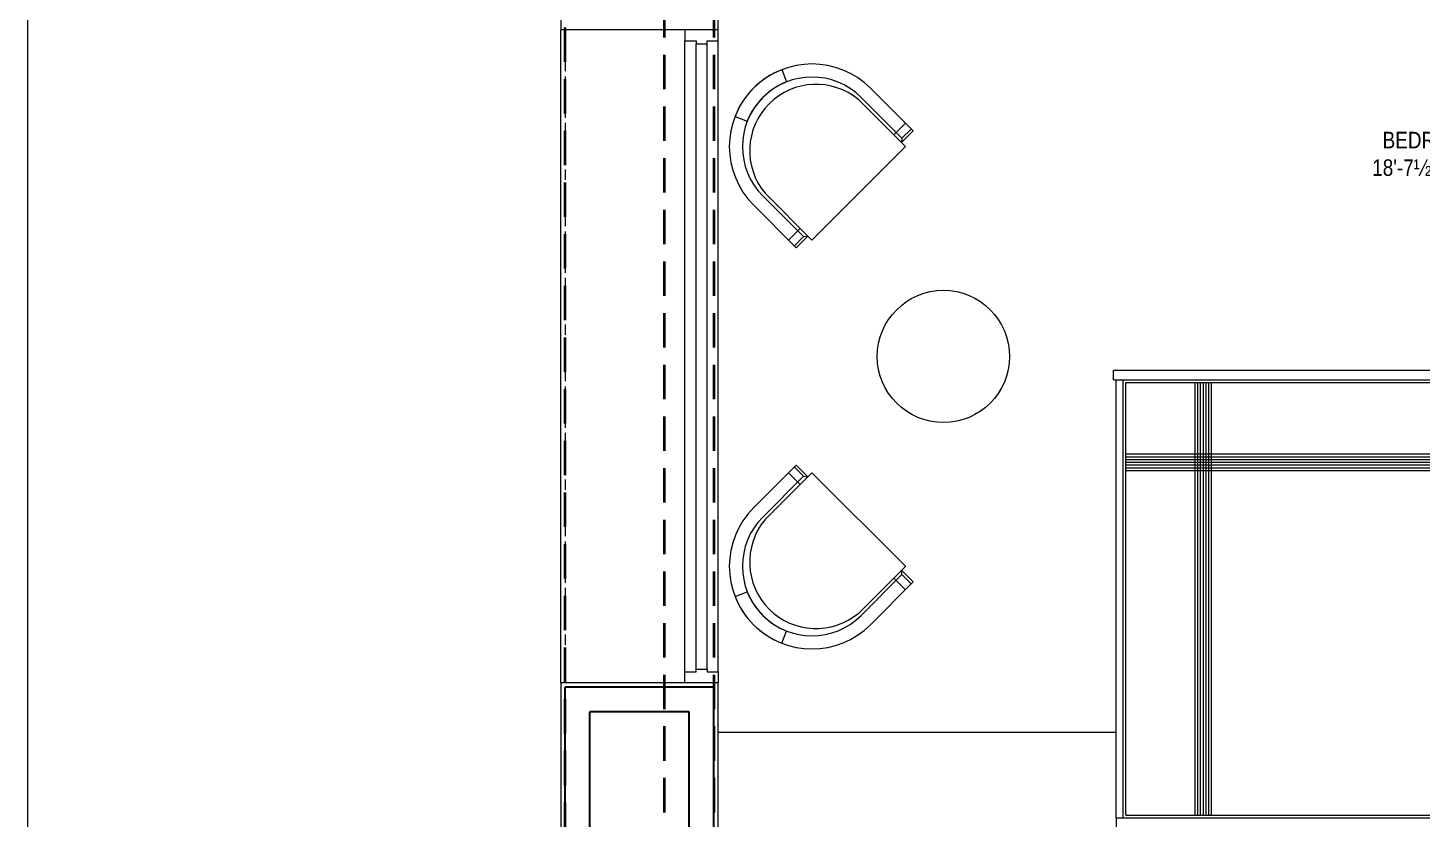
# Model space of a CAD drawing. Header units: inches. Extents: x -189347 to -188565, y -48525 to -47011.
# Drawn here: x -189346.7 to -189093.7, y -47805.8 to -47662.2 of the extents above; entities that cross this region are included whole.
import ezdxf

# ---------------------------------------------------------------- set-up
doc = ezdxf.new("R2010")
doc.units = ezdxf.units.IN
doc.header["$LTSCALE"] = 25
doc.header["$MEASUREMENT"] = 0
doc.linetypes.add('DASHED2', pattern=[0.375, 0.25, -0.125])
for name, color, linetype, lineweight in [('elevation', 6, 'Continuous', 9), ('FURNITURE', 251, 'Continuous', 0), ('hidden', 7, 'DASHED2', 5), ('PLASTER LINE', 1, 'Continuous', 5), ('PP--BEAM', 104, 'DASHED2', 40), ('PP-OUTER', 180, 'Continuous', 18), ('PP-WALL', 7, 'Continuous', 30), ('TEXT', 7, 'Continuous', 13), ('WIN', 22, 'Continuous', 0)]:
    doc.layers.add(name, color=color, linetype=linetype, lineweight=lineweight)
doc.styles.add('RAJ', font='Arial Narrow.ttf')

msp = doc.modelspace()

# ---------------------------------------------------------------- linework, layer by layer
at = {"layer": 'elevation'}
msp.add_line((-189249.9491, -47781.1175), (-189249.9491, -47662.6175), dxfattribs=at)
at = {"layer": 'FURNITURE', "ltscale": 0.1}
for p, q in [((-189209.8974, -47669.8183, 3021.3814), (-189209.0237, -47672.0423, 3021.3814)), ((-189218.3659, -47678.3143, 3021.3814), (-189216.1581, -47679.1804, 3021.3814)), ((-189218.3659, -47765.4206, 3021.3814), (-189216.1581, -47764.5545, 3021.3814)), ((-189209.8974, -47773.9166, 3021.3814), (-189209.0237, -47771.6926, 3021.3814))]:
    msp.add_line(p, q, dxfattribs=at)
at = {"layer": 'FURNITURE', "ltscale": 10}
for p, q in [((-189193.8161, -47673.1762, 3021.3814), (-189186.0406, -47680.9517, 3021.3814)), ((-189195.9336, -47675.2938, 3021.3814), (-189187.4513, -47683.776, 3021.3814)), ((-189195.4948, -47674.855, 3021.3814), (-189188.0729, -47682.277, 3021.3814)), ((-189187.4527, -47679.5396, 3021.3814), (-189189.5702, -47681.6571, 3021.3814)), ((-189186.0406, -47680.9517, 3021.3814), (-189188.1582, -47683.0692, 3021.3814)), ((-189186.3941, -47680.5982, 3021.3814), (-189188.0729, -47682.277, 3021.3814)), ((-189186.0406, -47680.9517, 3021.3814), (-189186.0406, -47680.9517, 3021.3814)), ((-189188.0729, -47682.277, 3021.3814), (-189188.1582, -47683.0692, 3021.3814)), ((-189187.4544, -47683.7791, 3021.3814), (-189204.4189, -47700.7436, 3021.3814)), ((-189187.4513, -47683.776, 3021.3814), (-189187.4544, -47683.7791, 3021.3814)), ((-189205.921, -47700.1251, 3021.3814), (-189213.3429, -47692.7031, 3021.3814)), ((-189212.9042, -47692.2644, 3021.3814), (-189204.4219, -47700.7467, 3021.3814)), ((-189207.2463, -47702.1573, 3021.3814), (-189215.0217, -47694.3819, 3021.3814)), ((-189206.5408, -47698.6278, 3021.3814), (-189208.6584, -47700.7453, 3021.3814)), ((-189207.5997, -47701.8039, 3021.3814), (-189205.921, -47700.1251, 3021.3814)), ((-189207.2463, -47702.1573, 3021.3814), (-189205.1288, -47700.0398, 3021.3814)), ((-189205.921, -47700.1251, 3021.3814), (-189205.1288, -47700.0398, 3021.3814)), ((-189204.4189, -47700.7436, 3021.3814), (-189204.4219, -47700.7467, 3021.3814)), ((-189207.2463, -47741.5776, 3021.3814), (-189215.0217, -47749.353, 3021.3814)), ((-189207.2463, -47741.5776, 3021.3814), (-189205.1288, -47743.6951, 3021.3814)), ((-189205.921, -47743.6098, 3021.3814), (-189213.3429, -47751.0318, 3021.3814)), ((-189212.9042, -47751.4705, 3021.3814), (-189204.4219, -47742.9882, 3021.3814)), ((-189206.5408, -47745.1071, 3021.3814), (-189208.6584, -47742.9896, 3021.3814)), ((-189207.5997, -47741.931, 3021.3814), (-189205.921, -47743.6098, 3021.3814)), ((-189205.921, -47743.6098, 3021.3814), (-189205.1288, -47743.6951, 3021.3814)), ((-189204.4189, -47742.9913, 3021.3814), (-189204.4219, -47742.9882, 3021.3814)), ((-189187.4544, -47759.9558, 3021.3814), (-189204.4189, -47742.9913, 3021.3814)), ((-189195.9336, -47768.4411, 3021.3814), (-189187.4513, -47759.9589, 3021.3814)), ((-189195.4948, -47768.8799, 3021.3814), (-189188.0729, -47761.4579, 3021.3814)), ((-189186.0406, -47762.7832, 3021.3814), (-189188.1582, -47760.6657, 3021.3814)), ((-189188.0729, -47761.4579, 3021.3814), (-189188.1582, -47760.6657, 3021.3814)), ((-189186.3941, -47763.1367, 3021.3814), (-189188.0729, -47761.4579, 3021.3814)), ((-189187.4513, -47759.9589, 3021.3814), (-189187.4544, -47759.9558, 3021.3814)), ((-189193.8161, -47770.5587, 3021.3814), (-189186.0406, -47762.7832, 3021.3814)), ((-189187.4527, -47764.1953, 3021.3814), (-189189.5702, -47762.0778, 3021.3814)), ((-189186.0406, -47762.7832, 3021.3814), (-189186.0406, -47762.7832, 3021.3814))]:
    msp.add_line(p, q, dxfattribs=at)
at = {"layer": 'FURNITURE'}
for p, q in [((-189149.6991, -47724.3675), (-189071.1991, -47724.3675)), ((-189149.6991, -47726.1175), (-189149.6991, -47724.3675)), ((-189149.6991, -47726.1175), (-189071.1991, -47726.1175)), ((-189149.1991, -47805.6175), (-189149.1991, -47726.1175)), ((-189147.9491, -47805.6175), (-189147.9491, -47726.1175)), ((-189147.4491, -47805.1175), (-189147.4491, -47726.6175)), ((-189147.4491, -47726.6175), (-189073.4491, -47726.6175)), ((-189134.9491, -47726.6175), (-189134.9491, -47805.1175)), ((-189134.4491, -47726.6175), (-189134.4491, -47805.1175)), ((-189133.9491, -47726.6175), (-189133.9491, -47805.1175)), ((-189133.4491, -47726.6175), (-189133.4491, -47805.1175)), ((-189132.9491, -47726.6175), (-189132.9491, -47805.1175)), ((-189132.4491, -47726.6175), (-189132.4491, -47805.1175)), ((-189131.9491, -47726.6175), (-189131.9491, -47805.1175)), ((-189073.4491, -47739.6175), (-189147.4491, -47739.6175)), ((-189073.4491, -47740.1175), (-189147.4491, -47740.1175)), ((-189073.4491, -47740.6175), (-189147.4491, -47740.6175)), ((-189073.4491, -47741.1175), (-189147.4491, -47741.1175)), ((-189073.4491, -47741.6175), (-189147.4491, -47741.6175)), ((-189073.4491, -47742.1175), (-189147.4491, -47742.1175)), ((-189073.4491, -47742.6175), (-189147.4491, -47742.6175)), ((-189149.1991, -47790.1175), (-189221.4491, -47790.1175)), ((-189149.1991, -47805.6175), (-189071.6991, -47805.6175)), ((-189149.1991, -47805.6175), (-189149.1991, -47808.1175)), ((-189147.4491, -47805.1175), (-189073.4491, -47805.1175))]:
    msp.add_line(p, q, dxfattribs=at)
at = {"layer": 'FURNITURE', "ltscale": 10}
msp.add_circle((-189180.5522, -47721.8675), 12, dxfattribs=at)
for centre, radius, start, end in [((-189204.4071, -47683.7908, 3021.3814), 14.9947, 45.063546, 224.936454), ((-189204.4091, -47683.7889, 3021.3814), 12.6205, 45.063117, 224.936883), ((-189203.6658, -47684.5322, 3021.3814), 12.0472, 50.071772, 219.928228), ((-189204.4071, -47759.9441, 3021.3814), 14.9947, 135.063546, 314.936454), ((-189204.4091, -47759.946, 3021.3814), 12.6205, 135.063117, 314.936883), ((-189203.6658, -47759.2027, 3021.3814), 12.0472, 140.071772, 309.928228)]:
    msp.add_arc(centre, radius, start, end, dxfattribs=at)
at = {"layer": 'FURNITURE', "ltscale": 0.1}
for centre, radius, start, end in [((-189204.4071, -47683.7908, 3021.3814), 14.9947, 111.451558, 158.578163), ((-189204.4091, -47683.7889, 3021.3814), 12.6205, 111.447393, 158.582333), ((-189204.4071, -47759.9441, 3021.3814), 14.9947, 201.421837, 248.548442), ((-189204.4091, -47759.946, 3021.3814), 12.6205, 201.417667, 248.552607)]:
    msp.add_arc(centre, radius, start, end, dxfattribs=at)
at = {"layer": 'hidden', "ltscale": 0.3}
msp.add_line((-189249.1991, -47662.6175), (-189249.1991, -47781.1175), dxfattribs=at)
at = {"layer": 'PLASTER LINE', "ltscale": 30}
for p, q in [((-189249.9491, -47625.1175), (-189249.9491, -47662.6175)), ((-189221.4491, -47662.6175), (-189221.4491, -47635.6175)), ((-189221.4491, -47662.6175), (-189249.9491, -47662.6175)), ((-189249.9491, -47781.1175), (-189249.9491, -47833.6175)), ((-189221.4491, -47781.1175), (-189249.9491, -47781.1175)), ((-189221.4491, -47808.1175), (-189221.4491, -47781.1175))]:
    msp.add_line(p, q, dxfattribs=at)
at = {"layer": 'PP--BEAM'}
for p, q in [((-189231.1991, -47348.3675), (-189231.1991, -48338.3675)), ((-189222.1991, -47348.3675), (-189222.1991, -48326.3675)), ((-189249.1991, -48305.9302), (-189249.1991, -47625.8675))]:
    msp.add_line(p, q, dxfattribs=at)
at = {"layer": 'PP-OUTER', "ltscale": 30}
msp.add_lwpolyline([(-189346.6754, -47010.5114), (-188625.6227, -47010.5114), (-188625.6227, -48524.6433), (-189346.6754, -48524.6433)], close=True, dxfattribs=at)
at = {"layer": 'PP-WALL'}
for p, q in [((-189249.1991, -47832.8675), (-189249.1991, -47781.8675)), ((-189222.1991, -47781.8675), (-189249.1991, -47781.8675)), ((-189222.1991, -47808.8675), (-189222.1991, -47781.8675)), ((-189244.6991, -47828.3675), (-189244.6991, -47786.3675)), ((-189226.6991, -47786.3675), (-189244.6991, -47786.3675)), ((-189226.6991, -47808.8675), (-189226.6991, -47786.3675))]:
    msp.add_line(p, q, dxfattribs=at)
at = {"layer": 'WIN'}
for p, q in [((-189227.4491, -47779.1175), (-189227.4491, -47664.6175)), ((-189225.4491, -47778.6175), (-189225.4491, -47665.1175)), ((-189223.4491, -47778.6175), (-189223.4491, -47665.1175)), ((-189221.4491, -47779.1175), (-189221.4491, -47664.6175))]:
    msp.add_line(p, q, dxfattribs=at)
for points in [[(-189221.4491, -47662.6175), (-189227.4491, -47662.6175), (-189227.4491, -47664.6175), (-189225.4491, -47664.6175), (-189225.4491, -47665.1175), (-189223.4491, -47665.1175), (-189223.4491, -47664.6175), (-189221.4491, -47664.6175)], [(-189221.4491, -47781.1175), (-189227.4491, -47781.1175), (-189227.4491, -47779.1175), (-189225.4491, -47779.1175), (-189225.4491, -47778.6175), (-189223.4491, -47778.6175), (-189223.4491, -47779.1175), (-189221.4491, -47779.1175)]]:
    msp.add_lwpolyline(points, close=True, dxfattribs=at)

# ---------------------------------------------------------------- texts
at = {"layer": 'TEXT', "ltscale": 30, "insert": (-189090.4645, -47685.1258), "char_height": 3, "width": 67.682604, "attachment_point": 5, "style": 'RAJ'}
msp.add_mtext('BEDROOM-2\\P18\'-7½" X 14\'-6"', dxfattribs=at)

doc.saveas('drawing.dxf')
